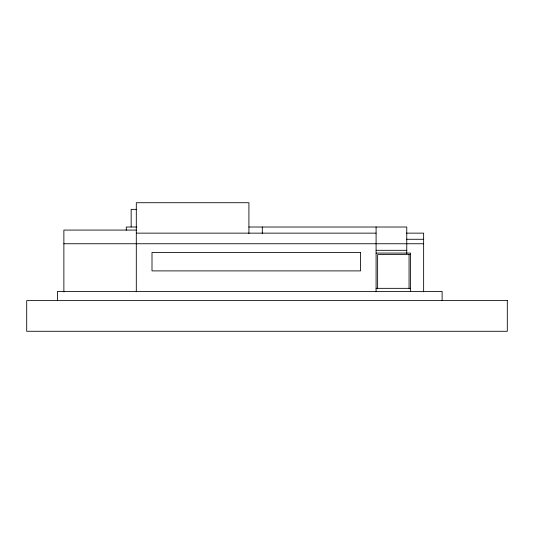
<?xml version="1.0" encoding="UTF-8"?>
<svg xmlns="http://www.w3.org/2000/svg" width="534" height="534" viewBox="0 0 534 534"><rect width="100%" height="100%" fill="white"/><g stroke="black" fill="none" stroke-linecap="round" stroke-linejoin="round"><path stroke-width="0.8" d="M136.137 209.355L131.157 209.355L131.157 226.81M136.777 227.017L126.264 227.017L126.264 230.287M248.911 227.017L406.761 227.017L406.761 253.61M136.303 230.081L63.873 230.081L63.873 291.858M136.303 233.144L376.09 233.144M406.354 233.144L423.636 233.144L423.636 291.858M406.354 239.279L423.636 239.279M63.873 243.751L423.636 243.751M376.09 250.312L406.761 250.312M376.09 253.069L410.593 253.069L410.593 291.404M410.593 254.605L377.625 254.605L377.625 288.34M376.09 288.34L410.593 288.34M442.119 300.609L442.119 291.404L57.445 291.404L57.445 300.609M409.057 254.605L409.057 288.34M376.09 227.017L376.09 291.858M262.307 227.017L262.307 233.558M248.911 233.558L248.911 202.726L136.303 202.726L136.303 291.858M360.543 252.489L152.003 252.489L152.003 270.892L360.543 270.892L360.543 252.489M507.3 300.609L26.7 300.609L26.7 331.274L507.3 331.274L507.3 300.609"/></g></svg>
